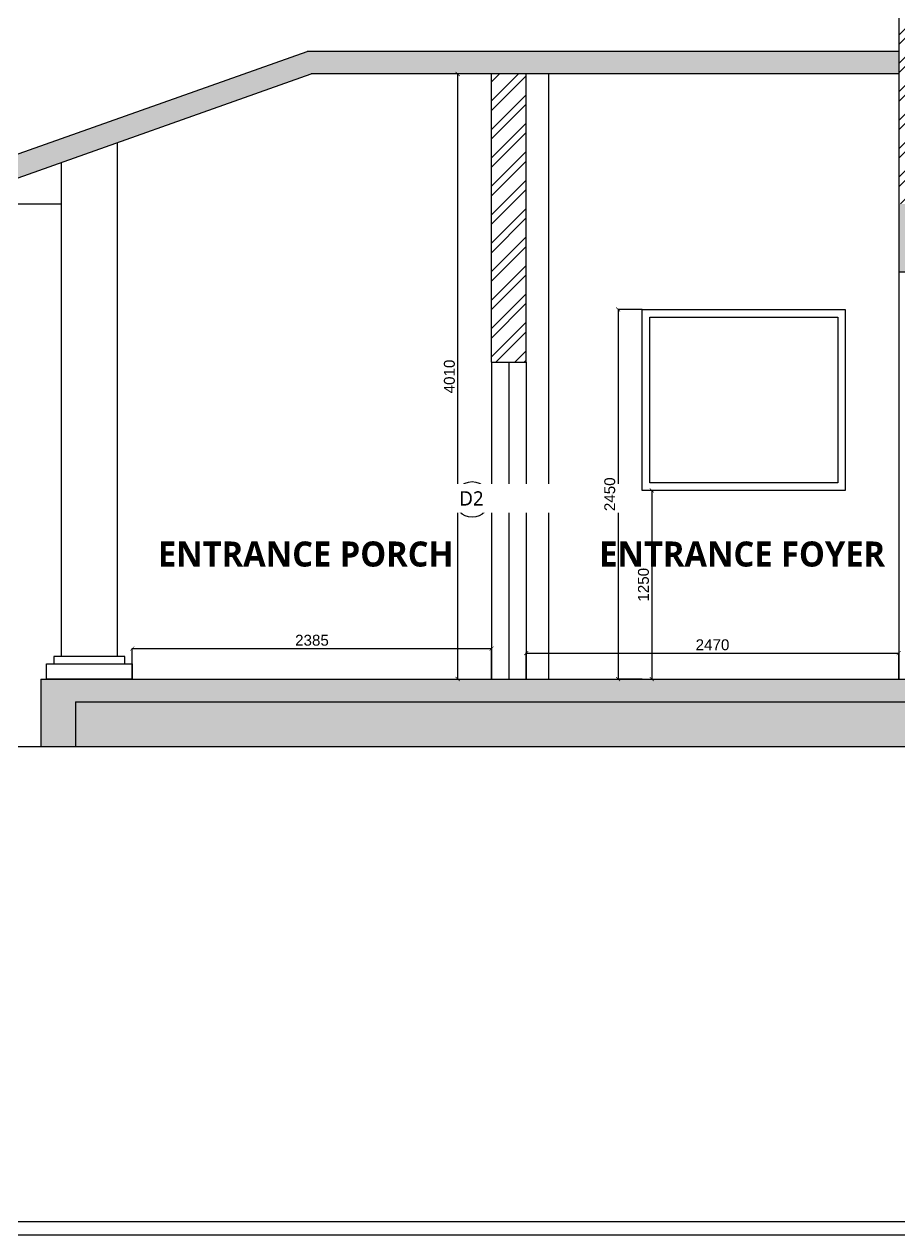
# Model space of a CAD drawing. Header units: millimetres. Extents: x 922141 to 965068, y 34629 to 256118.
# Drawn here: x 936867 to 942667, y 66853 to 74878 of the extents above; entities that cross this region are included whole.
import ezdxf

# ---------------------------------------------------------------- set-up
doc = ezdxf.new("R2010")
doc.units = ezdxf.units.MM
doc.header["$PDMODE"] = 35
doc.layers.get('0').update_dxf_attribs({"plot": 0})
doc.layers.get('Defpoints').update_dxf_attribs({"color": 6})
doc.layers.add('ABA_02_wall', color=7, linetype='Continuous', lineweight=30)
doc.layers.add('MCA__ LAYOUT TESTO', color=6, linetype='Continuous', lineweight=5)
for name, color, linetype in [('ABA_02_wall parapet', 250, 'Continuous'), ('ABA_03_elevation 01', 7, 'Continuous'), ('ABA_03_elevation 04', 8, 'Continuous'), ('ABA_07_text room', 7, 'Continuous'), ('ABA_08_glass', 142, 'Continuous'), ('ABA_09_ hatch rcc', 43, 'Continuous'), ('ABA_09_hatch misc', 253, 'Continuous'), ('MCA__ FACCIATA', 140, 'Continuous'), ('TEXT200', 7, 'Continuous')]:
    doc.layers.add(name, color=color, linetype=linetype)
doc.styles.get("Standard").update_dxf_attribs({"font": 'arial.ttf'})
doc.dimstyles.new('ISO-25', dxfattribs={"dimtxt": 250, "dimasz": 20, "dimexe": 1.25, "dimexo": 0.625, "dimtad": 1, "dimdec": 1, "dimrnd": 5, "dimtxsty": 'Standard', "dimcen": 2.5, "dimadec": 0, "dimazin": 0, "dimtfac": 1, "dimtdec": 1, "dimtmove": 0, "dimatfit": 3, "dimfxl": 1, "dimarcsym": 0})

# ---------------------------------------------------------------- blocks, each defined once
blk = doc.blocks.new('_ArchTick')
at = {"color": 0, "linetype": 'ByBlock', "const_width": 0.15}
blk.add_lwpolyline([(-0.5, -0.5), (0.5, 0.5)], dxfattribs=at)
blk = doc.blocks.new('*D317')
at = {"layer": 'Defpoints', "color": 0, "transparency": 16777216}
for p in [(939741.4, 74548), (939966.7, 74548), (939966.7, 70537.1)]:
    blk.add_point(p, dxfattribs=at)
at = {"layer": 'MCA__ FACCIATA', "color": 0, "lineweight": -2, "transparency": 16777216}
blk.add_line((939741.4, 70537.1), (939741.4, 74548), dxfattribs=at)
at = {"layer": 'MCA__ FACCIATA', "color": 0, "lineweight": -2, "transparency": 16777216, "xscale": 27, "yscale": 27, "zscale": 27}
for p, rotation in [((939741.4, 74548), 90), ((939741.4, 70537.1), 270)]:
    blk.add_blockref('_ArchTick', p, dxfattribs=dict(at, rotation=rotation))
at = {"layer": 'MCA__ FACCIATA', "color": 0, "lineweight": 0, "transparency": 16777216, "insert": (939686.6, 72542.6), "char_height": 72, "attachment_point": 5, "rotation": 90}
blk.add_mtext('4010', dxfattribs=at)
blk = doc.blocks.new('*D318')
at = {"layer": 'Defpoints', "color": 0, "transparency": 16777216}
for p in [(940965.9, 71787.1), (940965.9, 70537.1), (941028.4, 70537.1)]:
    blk.add_point(p, dxfattribs=at)
at = {"layer": 'MCA__ FACCIATA', "color": 0, "lineweight": -2, "transparency": 16777216}
blk.add_line((941028.4, 71787.1), (941028.4, 70537.1), dxfattribs=at)
at = {"layer": 'MCA__ FACCIATA', "color": 0, "lineweight": -2, "transparency": 16777216, "xscale": 27, "yscale": 27, "zscale": 27}
for p, rotation in [((941028.4, 71787.1), 90), ((941028.4, 70537.1), 270)]:
    blk.add_blockref('_ArchTick', p, dxfattribs=dict(at, rotation=rotation))
at = {"layer": 'MCA__ FACCIATA', "color": 0, "lineweight": 0, "transparency": 16777216, "insert": (940973.6, 71162.1), "char_height": 72, "attachment_point": 5, "rotation": 90}
blk.add_mtext('1250', dxfattribs=at)
blk = doc.blocks.new('*D319')
at = {"layer": 'Defpoints', "color": 0, "transparency": 16777216}
for p in [(940965.9, 72987.1), (940804.9, 70537.1), (940965.9, 70537.1)]:
    blk.add_point(p, dxfattribs=at)
at = {"layer": 'MCA__ FACCIATA', "color": 0, "lineweight": -2, "transparency": 16777216}
for p, q in [((940965.3, 72987.1), (940803.7, 72987.1)), ((940804.9, 72987.1), (940804.9, 70537.1)), ((940965.3, 70537.1), (940803.7, 70537.1))]:
    blk.add_line(p, q, dxfattribs=at)
at = {"layer": 'MCA__ FACCIATA', "color": 0, "lineweight": -2, "transparency": 16777216, "xscale": 27, "yscale": 27, "zscale": 27}
for p, rotation in [((940804.9, 72987.1), 90), ((940804.9, 70537.1), 270)]:
    blk.add_blockref('_ArchTick', p, dxfattribs=dict(at, rotation=rotation))
at = {"layer": 'MCA__ FACCIATA', "color": 0, "lineweight": 0, "transparency": 16777216, "insert": (940750.2, 71762.1), "char_height": 72, "attachment_point": 5, "rotation": 90}
blk.add_mtext('2450', dxfattribs=at)
blk = doc.blocks.new('*D336')
at = {"layer": 'Defpoints', "color": 0, "transparency": 16777216}
for p in [(939966.7, 70739.1), (937583.7, 70537.1), (939966.7, 70537.1)]:
    blk.add_point(p, dxfattribs=at)
at = {"layer": 'MCA__ FACCIATA', "color": 0, "lineweight": -2, "transparency": 16777216}
for p, q in [((937583.7, 70537.7), (937583.7, 70740.3)), ((937583.7, 70739.1), (939966.7, 70739.1)), ((939966.7, 70537.7), (939966.7, 70740.3))]:
    blk.add_line(p, q, dxfattribs=at)
at = {"layer": 'MCA__ FACCIATA', "color": 0, "lineweight": -2, "transparency": 16777216, "xscale": 27, "yscale": 27, "zscale": 27, "rotation": 180}
blk.add_blockref('_ArchTick', (937583.7, 70739.1), dxfattribs=at)
at = {"layer": 'MCA__ FACCIATA', "color": 0, "lineweight": -2, "transparency": 16777216, "xscale": 27, "yscale": 27, "zscale": 27}
blk.add_blockref('_ArchTick', (939966.7, 70739.1), dxfattribs=at)
at = {"layer": 'MCA__ FACCIATA', "color": 0, "lineweight": 0, "transparency": 16777216, "insert": (938775.2, 70793.9), "char_height": 72, "attachment_point": 5}
blk.add_mtext('2385', dxfattribs=at)
blk = doc.blocks.new('*D337')
at = {"layer": 'Defpoints', "color": 0, "transparency": 16777216}
for p in [(942666.1, 70709.3), (940196.7, 70537.1), (942666.1, 70537.1)]:
    blk.add_point(p, dxfattribs=at)
at = {"layer": 'MCA__ FACCIATA', "color": 0, "lineweight": -2, "transparency": 16777216}
for p, q in [((940196.7, 70537.7), (940196.7, 70710.5)), ((940196.7, 70709.3), (942666.1, 70709.3)), ((942666.1, 70537.7), (942666.1, 70710.5))]:
    blk.add_line(p, q, dxfattribs=at)
at = {"layer": 'MCA__ FACCIATA', "color": 0, "lineweight": -2, "transparency": 16777216, "xscale": 27, "yscale": 27, "zscale": 27, "rotation": 180}
blk.add_blockref('_ArchTick', (940196.7, 70709.3), dxfattribs=at)
at = {"layer": 'MCA__ FACCIATA', "color": 0, "lineweight": -2, "transparency": 16777216, "xscale": 27, "yscale": 27, "zscale": 27}
blk.add_blockref('_ArchTick', (942666.1, 70709.3), dxfattribs=at)
at = {"layer": 'MCA__ FACCIATA', "color": 0, "lineweight": 0, "transparency": 16777216, "insert": (941431.4, 70764), "char_height": 72, "attachment_point": 5}
blk.add_mtext('2470', dxfattribs=at)

msp = doc.modelspace()

# ---------------------------------------------------------------- hatches: boundary and pattern name
at = {"layer": 'ABA_09_ hatch rcc', "lineweight": 30, "true_color": 0xc7c8ca}
h = msp.add_hatch(color=9, dxfattribs=at)
h.dxf.hatch_style = 1
h.paths.add_polyline_path([(944912.77, 78057.34), (945945.03, 78057.34), (945945.03, 78207.34), (944880.01, 78207.34), (941554.51, 76681.84), (941617.05, 76545.5)])
h.paths.add_polyline_path([(948890.01, 78207.34), (945945.03, 78207.34), (945945.03, 78057.34), (948857.24, 78057.34), (950863.37, 77137.07), (951223.13, 77137.07)])
h.paths.add_polyline_path([(951223.13, 77137.07), (950863.37, 77137.07), (952152.96, 76545.5), (952215.51, 76681.84)])
h.paths.add_polyline_path([(953113.31, 73687.07), (952661.94, 73687.07), (951435.1, 73408.34), (951613.6, 73346.35)])
h.paths.add_polyline_path([(954530.97, 74009.16), (954508.81, 74106.67), (952661.94, 73687.07), (952942.64, 73687.07), (953113.31, 73687.07)])
h.paths.add_polyline_path([(951107.69, 73522.05), (951107.69, 73372.05), (953223.91, 72637.07), (953336.2, 72598.07), (953336.2, 72748.07)])
h.paths.add_polyline_path([(942666.69, 74698.03), (938743.02, 74698.03), (936289.77, 73828.45), (936339.88, 73687.07), (938768.81, 74548.03), (942666.69, 74548.03)])
h = msp.add_hatch(color=9, dxfattribs=at)
h.dxf.hatch_style = 1
h.paths.add_polyline_path([(942896.69, 73687.07), (942666.69, 73687.07), (942666.69, 73237.07), (942896.69, 73237.07), (942896.69, 73337.07), (945636.69, 73337.07), (945636.69, 73237.07), (945866.69, 73237.07), (945866.69, 73537.07), (945945.03, 73537.07), (945945.03, 73687.07), (945636.69, 73687.07), (945636.69, 73487.07), (942896.69, 73487.07)])
h.paths.add_polyline_path([(946520.04, 73687.07), (945945.03, 73687.07), (945945.03, 73537.07), (946800.04, 73537.07)])
h.paths.add_polyline_path([(947142.69, 73687.07), (946837.69, 73687.07), (946520.04, 73687.07), (946800.04, 73537.07), (947142.69, 73537.07)])
h.paths.add_polyline_path([(945945.03, 70537.07), (936977.69, 70537.07), (936977.69, 70087.07), (937207.69, 70087.07), (937207.69, 70387.07), (945945.03, 70387.07)])
h.paths.add_polyline_path([(951107.69, 70537.07), (949222.41, 70537.07), (947180.94, 70537.07), (949930.94, 72037.07), (950882.69, 72037.07), (950882.69, 71737.07), (951107.69, 71737.07), (951107.69, 72187.07), (949637.69, 72187.07), (949637.69, 72037.07), (949357.69, 72037.07), (949357.69, 71887.07), (949077.69, 71887.07), (949077.69, 71737.07), (948792.69, 71737.07), (948792.69, 71587.07), (948517.69, 71587.07), (948517.69, 71437.07), (948242.69, 71437.07), (948242.69, 71287.07), (947967.69, 71287.07), (947967.69, 71137.07), (947692.69, 71137.07), (947692.69, 70987.07), (947417.69, 70987.07), (947417.69, 70837.07), (947142.69, 70837.07), (947142.69, 70687.07), (946867.69, 70687.07), (946867.69, 70537.07), (945945.03, 70537.07), (945945.03, 70387.07), (950882.69, 70387.07), (950882.69, 70187.07), (952547.66, 70187.07), (952547.66, 70537.07), (952397.66, 70537.07), (952397.66, 70337.07), (951107.69, 70337.07)])
at = {"layer": 'ABA_09_hatch misc'}
h = msp.add_hatch(dxfattribs=at)
h.set_pattern_fill('ANSI32', color=256, scale=14)
h.set_pattern_definition([(45, (-607985.56, -299827.51), (-94.292689, 94.292689), []), (45, (-607922.7, -299827.51), (-94.292689, 94.292689), [])])
h.paths.add_polyline_path([(933616.2, 70537.07), (933316.2, 70537.07), (933316.2, 70087.07), (933616.2, 70087.07)])
h.paths.add_polyline_path([(940196.69, 74548.03), (939966.69, 74548.03), (939966.69, 72637.07), (940196.69, 72637.07)])
h.paths.add_polyline_path([(942896.69, 77132.51), (942666.69, 77027), (942666.69, 73687.07), (942896.69, 73687.07)])
h.paths.add_polyline_path([(945866.69, 78057.34), (945636.69, 78057.34), (945636.69, 73687.07), (945866.69, 73687.07)])
h.paths.add_polyline_path([(946828.2, 77137.07), (946598.2, 77137.07), (946598.2, 73687.07), (946828.2, 73687.07)])
h.paths.add_polyline_path([(946828.2, 78057.34), (946598.2, 78057.34), (946598.2, 77137.07), (946828.2, 77137.07)])
h.paths.add_polyline_path([(951107.69, 75787.07), (950882.69, 75787.07), (950882.69, 73687.07), (951107.69, 73687.07)])
h.paths.add_polyline_path([(951107.69, 77025), (950882.69, 77128.21), (950882.69, 75787.07), (951107.69, 75787.07)])
h.paths.add_polyline_path([(951107.69, 73687.07), (950882.69, 73687.07), (950882.69, 72187.07), (951107.69, 72187.07), (951107.69, 72637.07)])
h.paths.add_polyline_path([(951107.69, 71737.07), (950882.69, 71737.07), (950882.69, 70537.07), (951107.69, 70537.07)])
h.paths.add_polyline_path([(952547.66, 72637.07), (952397.66, 72637.07), (952397.66, 71887.07), (952397.66, 70537.07), (952547.66, 70537.07)])
h.paths.add_polyline_path([(954426.2, 70837.07), (954126.2, 70837.07), (954126.2, 70537.07), (954426.2, 70537.07)])
h.paths.add_polyline_path([(952547.66, 72871.94), (952397.66, 72924.04), (952397.66, 72637.07), (952547.66, 72637.07)])
h.paths.add_polyline_path([(954426.2, 70537.07), (954126.2, 70537.07), (954126.2, 70387.07), (954426.2, 70387.07)])
h = msp.add_hatch(dxfattribs=at)
h.set_pattern_fill('AR-HBONE', color=256, scale=0.86)
h.set_pattern_definition([(45, (-465699.59, -279844.9), (0, 123.568324), [262.128, -87.376]), (135, (-465637.81, -279783.12), (1e-14, 123.568324), [262.128, -87.376])])
h.paths.add_polyline_path([(937207.69, 70387.07), (937207.69, 70087.07), (945945.03, 70087.07), (945945.03, 70387.07)])
h.paths.add_polyline_path([(945945.03, 70387.07), (945945.03, 70087.07), (952547.66, 70087.07), (952547.66, 70187.07), (950882.69, 70187.07), (950882.69, 70387.07)])

# ---------------------------------------------------------------- linework, layer by layer
at = {"layer": 'ABA_02_wall'}
for p, q in [((942666.69, 77027), (942666.69, 73237.07)), ((936289.77, 73828.45), (938743.02, 74698.03)), ((942666.69, 74698.03), (938743.02, 74698.03)), ((936339.88, 73687.07), (938768.81, 74548.03)), ((942666.69, 74548.03), (938768.81, 74548.03)), ((939966.69, 72637.07), (939966.69, 74548.03)), ((940196.69, 72637.07), (940196.69, 74548.03)), ((942666.69, 73237.07), (942896.69, 73237.07)), ((939966.69, 72637.07), (940196.69, 72637.07)), ((936977.69, 70537.07), (946867.69, 70537.07)), ((936977.69, 70537.07), (936977.69, 70087.07)), ((937207.69, 70387.07), (950882.69, 70387.07)), ((937207.69, 70387.07), (937207.69, 70087.07)), ((956288.91, 70087.07), (931763.85, 70087.07))]:
    msp.add_line(p, q, dxfattribs=at)
at = {"layer": 'ABA_02_wall parapet'}
msp.add_circle((939837.55, 71728.16), 117.48, dxfattribs=at)
at = {"layer": 'ABA_03_elevation 01'}
for p, q in [((939966.69, 72637.07), (939966.69, 70537.07)), ((940081.69, 72637.07), (940081.69, 70537.07)), ((940196.69, 72637.07), (940196.69, 70537.07))]:
    msp.add_line(p, q, dxfattribs=at)
at = {"layer": 'ABA_03_elevation 04'}
for p, q in [((940346.57, 70537.07), (940346.57, 74548.03)), ((936339.88, 73687.07), (937113.69, 73687.07)), ((942666.07, 73237.07), (942666.07, 70537.07))]:
    msp.add_line(p, q, dxfattribs=at)
msp.add_lwpolyline([(937483.69, 74092.51), (937483.69, 70687.07), (937113.69, 70687.07), (937113.69, 73961.36)], dxfattribs=at)
for points in [[(937583.69, 70537.07), (937013.69, 70537.07), (937013.69, 70637.07), (937583.69, 70637.07)], [(937533.69, 70687.07), (937063.69, 70687.07), (937063.69, 70637.07), (937533.69, 70637.07)]]:
    msp.add_lwpolyline(points, close=True, dxfattribs=at)
at = {"layer": 'ABA_08_glass'}
for points in [[(940965.95, 72987.07), (942311.92, 72987.07), (942311.92, 71787.07), (940965.95, 71787.07)], [(941015.95, 72937.07), (942261.92, 72937.07), (942261.92, 71837.07), (941015.95, 71837.07)]]:
    msp.add_lwpolyline(points, close=True, dxfattribs=at)
at = {"layer": 'Defpoints'}
msp.add_lwpolyline([(963660.45, 66853.25), (963660.45, 93621.34), (924773.16, 93621.34), (924773.16, 66853.25)], close=True, dxfattribs=at)
at = {"layer": 'TEXT200'}
msp.add_lwpolyline([(963571.57, 66942.13), (963571.57, 93532.46), (924862.04, 93532.46), (924862.04, 66942.13)], close=True, dxfattribs=at)

# ---------------------------------------------------------------- texts
at = {"layer": 'MCA__ LAYOUT TESTO', "color": 14, "char_height": 166.1133, "attachment_point": 1}
for s, insert in [('{\\fSegoe UI Light|b1|i0|c0|p34;ENTRANCE PORCH}', (937753.73, 71448.99, 0)), ('{\\fSegoe UI Light|b1|i0|c0|p34;ENTRANCE FOYER}', (940679.95, 71448.99, 0))]:
    msp.add_mtext_dynamic_manual_height_columns(s, width=3575.625, gutter_width=1, heights=[0], dxfattribs=dict(at, insert=insert))

# ---------------------------------------------------------------- dimensions: what is measured, and where the dimension line sits
at = {"layer": 'MCA__ FACCIATA', "color": 252, "lineweight": 0, "true_color": 0x939598}
for p1, p2, distance, override, picture, middle in [((939966.69, 70537.07), (939966.69, 74548.03), 225.31, {"dimtxt": 72, "dimasz": 27, "dimgap": 18, "dimblk1": 'ArchTick', "dimblk2": 'ArchTick', "dimsah": 1, "dimse1": 1, "dimse2": 1}, '*D317', (939686.62, 72542.55)), ((940965.95, 72987.07), (940965.95, 70537.07), -161.02, {"dimtxt": 72, "dimasz": 27, "dimgap": 18, "dimblk1": 'ArchTick', "dimblk2": 'ArchTick', "dimsah": 1, "dimse1": 0, "dimse2": 0}, '*D319', (940750.16, 71762.07)), ((940965.95, 71787.07), (940965.95, 70537.07), 62.41, {"dimtxt": 72, "dimasz": 27, "dimgap": 18, "dimblk1": 'ArchTick', "dimblk2": 'ArchTick', "dimsah": 1, "dimse1": 1, "dimse2": 1}, '*D318', (940973.59, 71162.07)), ((937583.69, 70537.07), (939966.69, 70537.07), 202.01, {"dimtxt": 72, "dimasz": 27, "dimgap": 18, "dimblk1": 'ArchTick', "dimblk2": 'ArchTick', "dimsah": 1}, '*D336', (938775.19, 70793.87)), ((940196.69, 70537.07), (942666.07, 70537.07), 172.19, {"dimtxt": 72, "dimasz": 27, "dimgap": 18, "dimblk1": 'ArchTick', "dimblk2": 'ArchTick', "dimsah": 1}, '*D337', (941431.38, 70764.02))]:
    dim = msp.add_aligned_dim(p1=p1, p2=p2, distance=distance, dimstyle='ISO-25', override=override, dxfattribs=at)
    dim.commit()
    dim.dimension.update_dxf_attribs({"geometry": picture, "text_midpoint": middle})

# ---------------------------------------------------------------- next in the draw order: texts
at = {"layer": 'ABA_07_text room', "insert": (938793.12, 71781.9), "char_height": 94.9219, "attachment_point": 1, "bg_fill": 2}
msp.add_mtext_dynamic_manual_height_columns('\\pxqc;{\\fSegoe UI Light|b0|i0|c0|p34;D2}', width=2079.734, gutter_width=1, heights=[0], dxfattribs=at)

doc.saveas('drawing.dxf')
